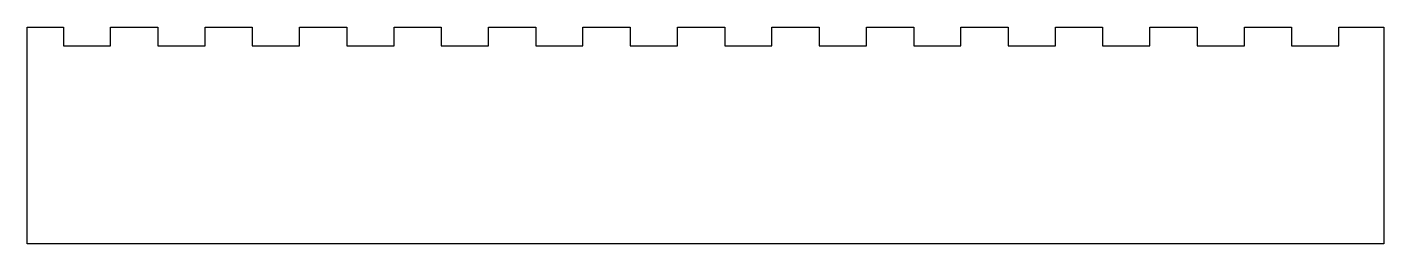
# Model space of a CAD drawing. Header units: millimetres. Extents: x 0 to 431, y -59 to 10.
import ezdxf

# ---------------------------------------------------------------- set-up
doc = ezdxf.new("R2010")
doc.units = ezdxf.units.MM
doc.layers.get('0').update_dxf_attribs({"linetype": 'CONTINUOUS'})

msp = doc.modelspace()

# ---------------------------------------------------------------- linework, layer by layer
msp.add_lwpolyline([(416.5, 10), (430.8, 10), (430.8, -59), (0, -59), (0, 10), (11.5, 10), (11.5, 4), (26.5, 4), (26.5, 10), (41.5, 10), (41.5, 4), (56.5, 4), (56.5, 10), (71.5, 10), (71.5, 4), (86.5, 4), (86.5, 10), (101.5, 10), (101.5, 4), (116.5, 4), (116.5, 10), (131.5, 10), (131.5, 4), (146.5, 4), (146.5, 10), (161.5, 10), (161.5, 4), (176.5, 4), (176.5, 10), (191.5, 10), (191.5, 4), (206.5, 4), (206.5, 10), (221.5, 10), (221.5, 4), (236.5, 4), (236.5, 10), (251.5, 10), (251.5, 4), (266.5, 4), (266.5, 10), (281.5, 10), (281.5, 4), (296.5, 4), (296.5, 10), (311.5, 10), (311.5, 4), (326.5, 4), (326.5, 10), (341.5, 10), (341.5, 4), (356.5, 4), (356.5, 10), (371.5, 10), (371.5, 4), (386.5, 4), (386.5, 10), (401.5, 10), (401.5, 4), (416.5, 4)], close=True)

doc.saveas('drawing.dxf')
